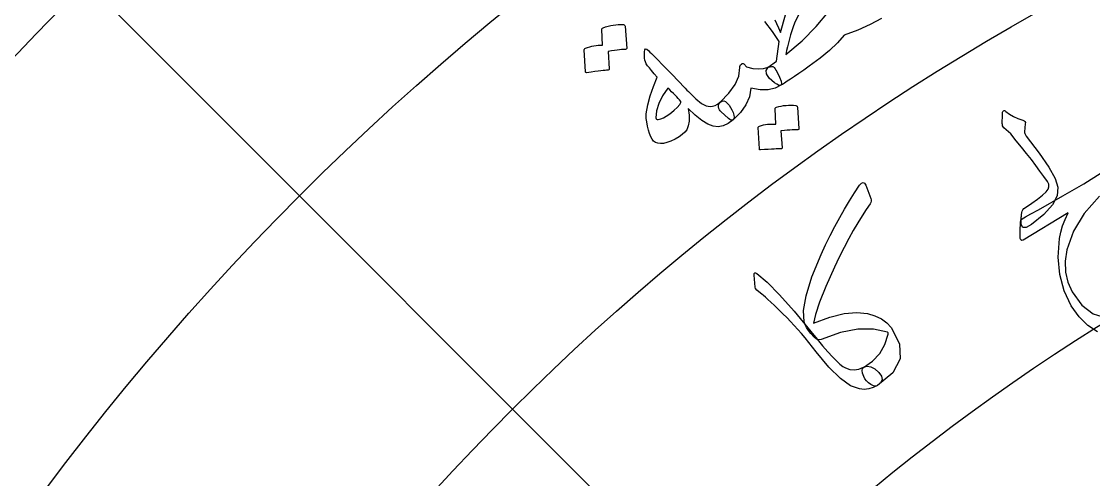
# Model space of a CAD drawing. Header units: millimetres. Extents: x -65 to 65, y -65 to 74.
# Drawn here: x -32.18 to -16.32, y 23.87 to 30.64 of the extents above; entities that cross this region are included whole.
import ezdxf

# ---------------------------------------------------------------- set-up
doc = ezdxf.new("R2010")
doc.units = ezdxf.units.MM
for name, color, linetype in [('ENGRAVE', 7, 'Continuous'), ('ENGRAVE_FINE', 8, 'Continuous'), ('GUIDE', 3, 'Continuous'), ('TEXT', 5, 'Continuous')]:
    doc.layers.add(name, color=color, linetype=linetype)

msp = doc.modelspace()

# ---------------------------------------------------------------- linework, layer by layer
at = {"layer": 'ENGRAVE'}
for radius in [57.525, 48.6086, 39.6922, 30.7759]:
    msp.add_circle((0, 0), radius, dxfattribs=at)
at = {"layer": 'ENGRAVE_FINE'}
for points in [[(-34.3715, 34.3715), (-28.0667, 28.0667)], [(-28.0667, 28.0667), (-21.7618, 21.7618)]]:
    msp.add_lwpolyline(points, dxfattribs=at)
for radius in [53.0668, 44.1504, 35.2341, 26.3177]:
    msp.add_circle((0, 0), radius, dxfattribs=at)
at = {"layer": 'GUIDE'}
msp.add_circle((0, 0), 59.475, dxfattribs=at)
at = {"layer": 'TEXT'}
for points in [[(-20.2747, 31.0622), (-20.411, 31.0411), (-20.535, 30.9603), (-20.6459, 30.82), (-20.7429, 30.6203), (-20.7646, 30.5631), (-20.7846, 30.5054), (-20.8027, 30.4473), (-20.819, 30.3886), (-20.8338, 30.3299), (-20.8472, 30.2714), (-20.8594, 30.2133), (-20.8703, 30.1554), (-20.631, 30.3574), (-20.4208, 30.5684), (-20.2396, 30.789), (-20.0872, 31.0199), (-20.1236, 31.0357), (-20.1669, 31.048), (-20.2173, 31.0569), (-20.2747, 31.0622)], [(-23.594, 30.5281), (-23.593, 30.5346), (-23.5894, 30.5408), (-23.5833, 30.5467), (-23.5745, 30.5523), (-23.5369, 30.5645), (-23.4994, 30.5747), (-23.462, 30.5832), (-23.4247, 30.5898), (-23.3872, 30.5945), (-23.3492, 30.5973), (-23.3107, 30.5982), (-23.2716, 30.5972), (-23.2624, 30.5948), (-23.2555, 30.5901), (-23.251, 30.583), (-23.2489, 30.5735), (-23.2245, 30.2455), (-23.2262, 30.2396), (-23.2319, 30.2352), (-23.2417, 30.2323), (-23.2556, 30.2307), (-23.2661, 30.2311), (-23.2823, 30.2302), (-23.304, 30.2282), (-23.3313, 30.225), (-23.3646, 30.2206), (-23.4041, 30.2151), (-23.4498, 30.2085), (-23.5018, 30.2006), (-23.4821, 29.9447), (-23.4832, 29.9355), (-23.4888, 29.9291), (-23.4989, 29.9254), (-23.5136, 29.9246), (-23.5263, 29.9238), (-23.5461, 29.9221), (-23.5728, 29.9195), (-23.6065, 29.916), (-23.6476, 29.9112), (-23.6965, 29.9049), (-23.7531, 29.897), (-23.8175, 29.8874), (-23.8255, 29.888), (-23.8309, 29.8907), (-23.8337, 29.8954), (-23.834, 29.9021), (-23.8542, 30.2237), (-23.8533, 30.2302), (-23.8498, 30.2364), (-23.8437, 30.2424), (-23.835, 30.2481), (-23.8041, 30.2599), (-23.7729, 30.2698), (-23.7416, 30.2779), (-23.71, 30.2841), (-23.6782, 30.2886), (-23.6466, 30.2917), (-23.615, 30.2932), (-23.5834, 30.2932)], [(-22.9615, 30.1956), (-22.9578, 30.2269), (-22.9458, 30.2394), (-22.9254, 30.2333), (-22.8967, 30.2084), (-22.8811, 30.1921), (-22.8592, 30.1698), (-22.831, 30.1414), (-22.7965, 30.107), (-22.7557, 30.066), (-22.7084, 30.018), (-22.6546, 29.963), (-22.5944, 29.9009), (-22.5353, 29.8398), (-22.4824, 29.7851), (-22.4357, 29.7367), (-22.3953, 29.6947), (-22.3613, 29.6592), (-22.3338, 29.6305), (-22.3128, 29.6084), (-22.2983, 29.5931), (-22.204, 29.4988), (-22.1211, 29.4328), (-22.0494, 29.3951), (-21.989, 29.3857), (-21.9548, 29.3902), (-21.919, 29.403), (-21.8817, 29.4243), (-21.8428, 29.454), (-21.8167, 29.4674), (-21.7904, 29.4691), (-21.7638, 29.4592), (-21.737, 29.4376), (-21.7107, 29.4072), (-21.6877, 29.3738), (-21.668, 29.3374), (-21.6516, 29.298), (-21.6412, 29.2617), (-21.6372, 29.232), (-21.6396, 29.2088), (-21.6485, 29.192), (-21.7238, 29.1371), (-21.7985, 29.1029), (-21.8725, 29.0892), (-21.9461, 29.0962), (-22.0269, 29.1268), (-22.1153, 29.1806), (-22.2114, 29.2575), (-22.3152, 29.3576), (-22.3032, 29.2578), (-22.3029, 29.1722), (-22.3145, 29.1009), (-22.3379, 29.0437), (-22.3654, 29.0085), (-22.4031, 28.974), (-22.4508, 28.9402), (-22.5088, 28.907), (-22.5735, 28.8766), (-22.631, 28.8551), (-22.6814, 28.8426), (-22.7247, 28.8391), (-22.766, 28.8443), (-22.8004, 28.8566), (-22.8279, 28.8762), (-22.8485, 28.903), (-22.8681, 28.9412), (-22.8858, 28.9866), (-22.9017, 29.0393), (-22.9158, 29.0992), (-22.9276, 29.1611), (-22.9351, 29.2119), (-22.9385, 29.2515), (-22.9377, 29.2801), (-22.9132, 29.413), (-22.8776, 29.5474), (-22.8308, 29.6831), (-22.7728, 29.82), (-22.8188, 29.8723), (-22.858, 29.9179), (-22.8903, 29.9568), (-22.9158, 29.989), (-22.935, 30.0176), (-22.9487, 30.0459), (-22.957, 30.0738), (-22.9597, 30.1014)], [(-21.1331, 29.9673), (-21.1044, 29.9761), (-21.0818, 29.9802), (-21.0651, 29.9795), (-21.0544, 29.974), (-21.0428, 29.9622), (-21.0306, 29.9464), (-21.0178, 29.9266), (-21.0044, 29.9028), (-20.9654, 29.8236), (-20.9425, 29.7636), (-20.9357, 29.7226), (-20.9451, 29.7008), (-21.0315, 29.6566), (-21.1339, 29.6346), (-21.2524, 29.6348), (-21.3873, 29.657), (-21.41, 29.5313), (-21.4611, 29.412), (-21.5406, 29.299), (-21.6485, 29.192), (-21.6636, 29.1851), (-21.6802, 29.1854), (-21.6984, 29.1931), (-21.7181, 29.2081), (-21.8319, 29.3131), (-21.8446, 29.3249), (-21.8544, 29.3404), (-21.8615, 29.3597), (-21.8658, 29.3827), (-21.866, 29.4029), (-21.8623, 29.4215), (-21.8545, 29.4385), (-21.8428, 29.454), (-21.713, 29.5835), (-21.6214, 29.7111), (-21.5682, 29.837), (-21.5534, 29.9616), (-21.5528, 29.9777), (-21.5485, 29.9919), (-21.5407, 30.0042), (-21.5293, 30.0146), (-21.5165, 30.0213), (-21.5047, 30.0222), (-21.4938, 30.0175), (-21.4838, 30.0071), (-21.4755, 29.9963), (-21.4676, 29.9875), (-21.4599, 29.9807), (-21.4526, 29.9759), (-21.3608, 29.9516), (-21.2769, 29.9421), (-21.2011, 29.9473), (-21.1331, 29.9673)], [(-22.6183, 29.6598), (-22.6959, 29.5436), (-22.7508, 29.4312), (-22.7831, 29.3229), (-22.7928, 29.2186), (-22.7901, 29.2074), (-22.7841, 29.2001), (-22.7747, 29.1965), (-22.7619, 29.1967), (-22.7221, 29.2071), (-22.6822, 29.2225), (-22.6421, 29.2429), (-22.6019, 29.2681), (-22.5614, 29.2983), (-22.5208, 29.3334), (-22.4799, 29.3735), (-22.4388, 29.4184), (-22.4332, 29.4264), (-22.4286, 29.4364), (-22.425, 29.4486), (-22.4224, 29.4628), (-22.4421, 29.4851), (-22.4632, 29.508), (-22.4856, 29.5317), (-22.5094, 29.556), (-22.5345, 29.581), (-22.5611, 29.6066), (-22.589, 29.6329), (-22.6183, 29.6598)], [(-21.0304, 29.3556), (-21.0295, 29.3618), (-21.026, 29.3676), (-21.0201, 29.373), (-21.0116, 29.3779), (-20.9755, 29.3873), (-20.9396, 29.3948), (-20.9037, 29.4006), (-20.868, 29.4046), (-20.8321, 29.4068), (-20.7956, 29.407), (-20.7587, 29.4054), (-20.7213, 29.4018), (-20.7125, 29.3989), (-20.706, 29.3938), (-20.7017, 29.3865), (-20.6997, 29.3772), (-20.6778, 29.0552), (-20.6794, 29.0496), (-20.6849, 29.0456), (-20.6943, 29.0434), (-20.7076, 29.0428), (-20.7177, 29.0438), (-20.7331, 29.0441), (-20.754, 29.0436), (-20.7801, 29.0422), (-20.812, 29.0402), (-20.8498, 29.0374), (-20.8937, 29.0339), (-20.9435, 29.0297), (-20.9256, 28.7786), (-20.9267, 28.7698), (-20.9321, 28.7639), (-20.9419, 28.761), (-20.9559, 28.7611), (-20.9681, 28.7612), (-20.987, 28.7608), (-21.0127, 28.7601), (-21.045, 28.7589), (-21.0844, 28.757), (-21.1313, 28.754), (-21.1856, 28.7501), (-21.2473, 28.745), (-21.255, 28.7461), (-21.2601, 28.7491), (-21.2628, 28.7538), (-21.2631, 28.7604), (-21.2811, 29.0756), (-21.2802, 29.0818), (-21.2769, 29.0877), (-21.271, 29.0931), (-21.2626, 29.0981), (-21.2329, 29.1076), (-21.2031, 29.1152), (-21.1729, 29.121), (-21.1426, 29.125), (-21.1122, 29.1273), (-21.0819, 29.1282), (-21.0516, 29.1276), (-21.0213, 29.1255)], [(-17.0021, 28.2798), (-17.0561, 28.3554), (-17.1138, 28.4344), (-17.1753, 28.5168), (-17.2405, 28.6025), (-17.31, 28.6919), (-17.384, 28.785), (-17.4626, 28.8819), (-17.5459, 28.9826), (-17.6489, 29.0746), (-17.6582, 29.0892), (-17.665, 29.1044), (-17.6692, 29.1202), (-17.6708, 29.1367), (-17.671, 29.1455), (-17.6709, 29.1573), (-17.6705, 29.1722), (-17.6696, 29.1901), (-17.6686, 29.2112), (-17.6679, 29.2354), (-17.6673, 29.2628), (-17.6668, 29.2934), (-17.6663, 29.3036), (-17.6635, 29.3124), (-17.6583, 29.3198), (-17.6507, 29.3257), (-17.6432, 29.3284), (-17.6351, 29.3276), (-17.6264, 29.3234), (-17.6171, 29.3158), (-17.5646, 29.2734), (-17.5051, 29.2375), (-17.4389, 29.2079), (-17.3658, 29.1846), (-17.3466, 29.1773), (-17.3342, 29.1659), (-17.3286, 29.1505), (-17.33, 29.131), (-17.3425, 29.0147), (-17.3415, 29.002), (-17.3368, 28.9872), (-17.3284, 28.9704), (-17.3164, 28.9515), (-17.123, 28.6998), (-16.9809, 28.4896), (-16.8896, 28.3214), (-16.8489, 28.1951), (-16.8586, 28.067), (-16.9273, 27.9327), (-17.0545, 27.7917), (-17.2399, 27.6431), (-17.3166, 27.6009), (-17.3677, 27.6011), (-17.3933, 27.644), (-17.3931, 27.7297), (-17.3914, 27.742), (-17.3898, 27.7541), (-17.3882, 27.7659), (-17.3867, 27.7774), (-17.3853, 27.7887), (-17.3839, 27.7996), (-17.3825, 27.8103), (-17.3813, 27.8207), (-17.3757, 27.8425), (-17.365, 27.8622), (-17.3492, 27.8798), (-17.3283, 27.8954), (-17.2311, 27.9599), (-17.1475, 28.0202), (-17.0777, 28.0765), (-17.0215, 28.1289), (-16.9934, 28.1645), (-16.9807, 28.2015), (-16.9836, 28.2399), (-17.0021, 28.2798)], [(-20.462, 26.1859), (-20.2204, 26.2736), (-20.0069, 26.3261), (-19.8219, 26.3441), (-19.6655, 26.3283), (-19.5531, 26.294), (-19.4574, 26.2482), (-19.3782, 26.1911), (-19.3154, 26.1228), (-19.1885, 25.8798), (-19.1804, 25.6563), (-19.2899, 25.4516), (-19.517, 25.2639), (-19.537, 25.2555), (-19.5601, 25.255), (-19.5862, 25.2623), (-19.6154, 25.2773), (-19.6513, 25.3032), (-19.6807, 25.3317), (-19.7035, 25.3626), (-19.7197, 25.3962), (-19.737, 25.448), (-19.7434, 25.4878), (-19.739, 25.5157), (-19.7238, 25.5315), (-19.5873, 25.624), (-19.4813, 25.7362), (-19.4057, 25.8686), (-19.3602, 26.0214), (-19.3586, 26.0324), (-19.3597, 26.0409), (-19.3634, 26.0469), (-19.3698, 26.0505), (-19.5748, 26.0983), (-19.8064, 26.0971), (-20.0642, 26.046), (-20.3475, 25.9441), (-20.3812, 25.9384), (-20.4183, 25.951), (-20.4589, 25.9818), (-20.5031, 26.0308), (-20.5374, 26.0778), (-20.5649, 26.1226), (-20.5853, 26.1652), (-20.5987, 26.2056), (-20.6096, 26.3705), (-20.573, 26.5913), (-20.4871, 26.8679), (-20.3502, 27.2), (-20.2832, 27.3422), (-20.2148, 27.4804), (-20.1452, 27.6146), (-20.0744, 27.7448), (-20.0025, 27.871), (-19.9294, 27.9931), (-19.8553, 28.1112), (-19.7802, 28.2253), (-19.7521, 28.2557), (-19.7275, 28.266), (-19.7066, 28.2561), (-19.6892, 28.226), (-19.6147, 28.0304), (-19.6087, 28.0093), (-19.6082, 27.9888), (-19.6133, 27.9687), (-19.6239, 27.9493), (-19.6827, 27.8649), (-19.744, 27.7712), (-19.8076, 27.6683), (-19.8736, 27.5561), (-19.9413, 27.4346), (-20.0105, 27.3037), (-20.081, 27.1634), (-20.1526, 27.0138), (-20.2803, 26.7298), (-20.3735, 26.497), (-20.4337, 26.3157), (-20.462, 26.1859)], [(-19.7212, 25.5335), (-19.6696, 25.5484), (-19.6148, 25.5403), (-19.5569, 25.509), (-19.4961, 25.4547), (-19.4563, 25.4012), (-19.4462, 25.3519), (-19.4656, 25.3068), (-19.5145, 25.2658), (-19.5789, 25.2332), (-19.6449, 25.2135), (-19.7126, 25.2067), (-19.782, 25.2127), (-19.9143, 25.2605), (-20.0653, 25.3678), (-20.2351, 25.5346), (-20.4233, 25.7613), (-20.4779, 25.8319), (-20.5324, 25.9004), (-20.5868, 25.9666), (-20.641, 26.0306), (-20.6949, 26.0923), (-20.7484, 26.1515), (-20.8016, 26.2082), (-20.8543, 26.2623), (-20.9225, 26.33), (-20.9848, 26.3911), (-21.0411, 26.4456), (-21.0914, 26.4936), (-21.1355, 26.5346), (-21.1731, 26.5685), (-21.2042, 26.5952), (-21.2288, 26.6148), (-21.2701, 26.6473), (-21.2999, 26.6755), (-21.3183, 26.6995), (-21.3251, 26.7192), (-21.3405, 26.8964), (-21.3388, 26.9172), (-21.3319, 26.9279), (-21.3195, 26.9284), (-21.3019, 26.9188), (-21.1482, 26.7916), (-20.9636, 26.6061), (-20.7481, 26.3624), (-20.5015, 26.0607), (-20.4105, 25.9491), (-20.3271, 25.8501), (-20.2513, 25.7638), (-20.1833, 25.6901), (-20.123, 25.6293), (-20.0707, 25.5814), (-20.0264, 25.5465), (-19.9899, 25.5245), (-19.9254, 25.5011), (-19.8591, 25.4949), (-19.7911, 25.5057), (-19.7212, 25.5335)]]:
    msp.add_lwpolyline(points, close=True, dxfattribs=at)
for points in [[(-19.4589, 30.6886), (-19.6251, 30.5976), (-19.8089, 30.5157), (-20.0106, 30.4423), (-20.0106, 30.4423), (-20.108, 30.3303), (-20.2265, 30.2166), (-20.3658, 30.1009), (-20.5261, 29.9831), (-20.6075, 29.9255), (-20.6807, 29.8744), (-20.7457, 29.8299), (-20.8026, 29.7919), (-20.8511, 29.7602), (-20.891, 29.7344), (-20.9223, 29.7146), (-20.9451, 29.7008), (-20.9611, 29.6992), (-20.9817, 29.7049), (-21.007, 29.7178), (-21.0368, 29.738), (-21.1161, 29.8071), (-21.1586, 29.8683), (-21.1643, 29.9217), (-21.1331, 29.9673), (-21.0088, 30.059), (-20.9682, 30.3476), (-21.0698, 30.4943), (-21.18, 30.6462)], [(-21.0352, 30.6709), (-21.0094, 30.6135), (-20.9814, 30.5507), (-20.9513, 30.4825), (-20.8745, 30.7404)], [(-16.263, 26.0577), (-16.4066, 26.1496), (-16.5355, 26.2767), (-16.6494, 26.4393), (-16.7547, 26.6637), (-16.8194, 26.905), (-16.8426, 27.1633), (-16.8234, 27.4386), (-16.8049, 27.5295), (-16.7775, 27.6223), (-16.7412, 27.717), (-16.6957, 27.8137), (-17.3603, 27.4115), (-17.3804, 27.4083), (-17.3947, 27.4163), (-17.4034, 27.4356), (-17.4064, 27.4662), (-17.4056, 27.5139), (-17.4046, 27.5569), (-17.4035, 27.5952), (-17.4023, 27.6288), (-17.4008, 27.6575), (-17.399, 27.6813), (-17.3969, 27.7), (-17.3945, 27.7136), (-17.3776, 27.7263), (-17.3291, 27.7555), (-17.2487, 27.801), (-17.1365, 27.8626), (-17.1365, 27.8626), (-16.7739, 28.0654), (-16.4641, 28.2464), (-16.2075, 28.4074)], [(-16.2324, 28.0608), (-16.4568, 27.8071), (-16.6171, 27.5436), (-16.7136, 27.2717), (-16.7407, 27.1011), (-16.7369, 26.9403), (-16.7024, 26.7893), (-16.6377, 26.6481), (-16.4936, 26.453), (-16.3259, 26.3252), (-16.1349, 26.264)]]:
    msp.add_lwpolyline(points, dxfattribs=at)

doc.saveas('drawing.dxf')
